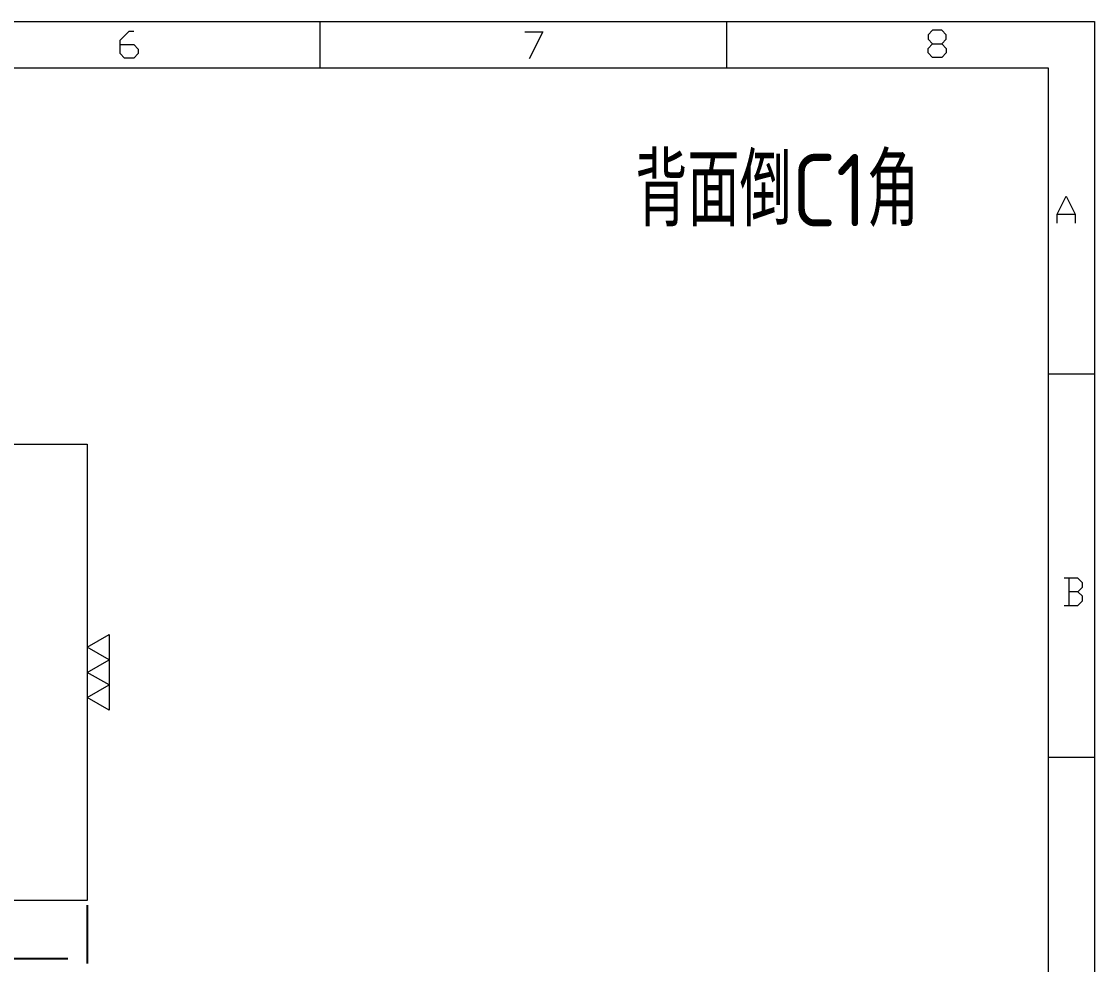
# Model space of a CAD drawing. Header units: millimetres. Extents: x 88508 to 142116, y -5268 to 20283.
# Drawn here: x 98673.3 to 98783.8, y 690.1 to 787.3 of the extents above; entities that cross this region are included whole.
import ezdxf
from ezdxf.enums import TextEntityAlignment as Align

# ---------------------------------------------------------------- set-up
doc = ezdxf.new("R2010")
doc.units = ezdxf.units.MM
for name, color, linetype in [('DIE_P', 2, 'Continuous'), ('DIM', 4, 'Continuous'), ('PS_O', 40, 'Continuous'), ('TEXT', 4, 'Continuous')]:
    doc.layers.add(name, color=color, linetype=linetype)
doc.styles.add('gbenor', font='gbenor.shx', dxfattribs={"bigfont": 'gbcbig.shx'})
doc.styles.add('GBENOR_', font='gbenor.shx', dxfattribs={"bigfont": 'gbcbig'})
doc.styles.get("Standard").update_dxf_attribs({"font": 'txt.shx', "width": 0.85, "bigfont": 'ctxt.shx'})
doc.styles.add('TXT', font='txt.shx', dxfattribs={"width": 0.8, "bigfont": 'ctxt.shx'})
doc.dimstyles.new('T-2-WX', dxfattribs={"dimtxt": 2, "dimasz": 2, "dimexe": 0.5, "dimexo": 0.5, "dimgap": 0.5, "dimtad": 1, "dimtxsty": 'Standard', "dimblk": 'OPEN30', "dimcen": 0, "dimazin": 3, "dimtfac": 1, "dimtmove": 0, "dimatfit": 3, "dimldrblk": 'OPEN30', "dimlwd": -1, "dimlwe": -1})

# ---------------------------------------------------------------- blocks, each defined once
blk = doc.blocks.new('*D7640')
at = {"layer": 'Defpoints', "color": 0}
for p in [(98645.03, 696.75), (98680.03, 696.75), (98645.03, 690.75)]:
    blk.add_point(p, dxfattribs=at)
at = {"layer": 'DIM', "color": 0}
for p, q in [((98645.03, 696.25), (98645.03, 690.25)), ((98680.03, 696.25), (98680.03, 690.25)), ((98678.03, 690.75), (98647.03, 690.75))]:
    blk.add_line(p, q, dxfattribs=at)
at = {"layer": 'DIM', "color": 0, "lineweight": 5, "insert": (98662.53, 692.25), "char_height": 2, "attachment_point": 5}
blk.add_mtext('35', dxfattribs=at)
blk = doc.blocks.new('_Open30')
blk = doc.blocks.new('U40')
at = {"color": 254, "lineweight": 18}
for p, q in [((0, 1783.49), (2530.21, 1783.49)), ((1913.09, 1783.49), (1913.09, 1746.46)), ((2237.08, 1783.49), (2237.08, 1746.46)), ((2530.21, 1783.49), (2530.21, 0)), ((37.03, 1746.46), (2493.18, 1746.46)), ((2493.18, 1746.46), (2493.18, 37.03)), ((2493.18, 1502.7), (2530.21, 1502.7)), ((2493.18, 1197.22), (2530.21, 1197.22))]:
    blk.add_line(p, q, dxfattribs=at)
at = {"color": 92, "lineweight": 18}
for points in [[(1753.93, 1765.07), (1764.72, 1765.07), (1768.32, 1761.47), (1768.32, 1757.87), (1764.72, 1754.27), (1757.53, 1754.27), (1753.93, 1757.87), (1753.93, 1768.67), (1761.12, 1775.87), (1764.72, 1775.87)], [(2076.24, 1775.18), (2090.63, 1775.18), (2079.84, 1753.58)], [(2408.43, 1765.67), (2412.02, 1762.07), (2412.02, 1758.47), (2408.43, 1754.87), (2401.23, 1754.87), (2397.64, 1758.47), (2397.64, 1762.07), (2401.23, 1765.67), (2408.43, 1765.67), (2412.02, 1769.27), (2412.02, 1772.87), (2408.43, 1776.47), (2401.23, 1776.47), (2397.64, 1772.87), (2397.64, 1769.27), (2401.23, 1765.67)], [(2500.44, 1622.77), (2500.44, 1629.97), (2507.63, 1644.37), (2514.83, 1629.97), (2514.83, 1622.77)], [(2500.44, 1629.97), (2514.83, 1629.97)], [(2516.93, 1329.01), (2520.53, 1332.61), (2520.53, 1336.21), (2516.93, 1339.81), (2506.14, 1339.81)], [(2509.74, 1339.81), (2509.74, 1318.21)], [(2506.14, 1318.21), (2516.93, 1318.21), (2520.53, 1321.81), (2520.53, 1325.41), (2516.93, 1329.01), (2509.74, 1329.01)]]:
    blk.add_lwpolyline(points, dxfattribs=at)
at = {"lineweight": 18, "style": 'GBENOR_'}
blk.add_attdef('文档路径', (2125.95, 386.89), '', height=17.76, dxfattribs=at)
at = {"lineweight": 20, "style": 'TXT'}
for tag, height, p in [('18-**-**', 16.35, (1866.64, 256.17)), ('客户名称', 16.13, (1741.09, 133.98, 0)), ('料厚:', 16.13, (1741.26, 93.16, 0))]:
    blk.add_attdef(tag, text='', height=height, dxfattribs=at).set_placement(p, align=Align.MIDDLE)
for tag, p, height in [('88888', (1850.91, 207.46), 14.86), ('材质:', (1691.18, 167.99, 0), 16.13), ('核准', (1869.36, 127.52, 0), 16.13), ('设计', (1868.77, 88.3, 0), 16.13), ('绘图', (1868.24, 49.08, 0), 16.13)]:
    blk.add_attdef(tag, p, '', height=height, dxfattribs=at)
for tag, p, height, width in [('3', (2234.72, 206.9), 15.83, 0.7), ('4', (2234.72, 167.41), 15.83, 0.7), ('核准日期', (2041.07, 124.18, 0), 16.13, 0.68), ('设计日期', (2041.07, 84.45, 0), 16.13, 0.68), ('1', (2251.89, 85.86), 14.61, 0.7), ('绘图日期', (2040.91, 46.43, 0), 16.13, 0.68), ('2', (2234.96, 49.23), 14.61, 0.7)]:
    blk.add_attdef(tag, p, '', height=height, dxfattribs=dict(at, width=width))

msp = doc.modelspace()

# ---------------------------------------------------------------- linework, layer by layer
at = {"layer": 'DIE_P', "linetype": 'Continuous', "lineweight": 5, "ltscale": 10}
msp.add_lwpolyline([(98645.034, 743.752), (98680.034, 743.752), (98680.034, 696.752), (98645.034, 696.752)], close=True, dxfattribs=at)
at = {"layer": 'PS_O', "color": 4, "lineweight": 5}
msp.add_lwpolyline([(98682.284, 716.355), (98680.034, 717.654), (98682.284, 718.953), (98680.034, 720.252), (98682.284, 721.551), (98680.034, 722.85), (98682.284, 724.149), (98682.284, 716.355)], close=True, dxfattribs=at)

# ---------------------------------------------------------------- block references
at = {"lineweight": 5, "ltscale": 3, "xscale": 0.1293045972080205, "yscale": 0.1293045972080205, "zscale": 0.1293045972080205}
msp.add_blockref('U40', (98456.637, 556.708), dxfattribs=at)

# ---------------------------------------------------------------- texts
at = {"layer": 'TEXT', "color": 4, "lineweight": 5, "style": 'gbenor'}
msp.add_text('背面倒C1角', height=7.4609, dxfattribs=at).set_placement((98736.496, 766.206))

# ---------------------------------------------------------------- dimensions: what is measured, and where the dimension line sits
at = {"layer": 'DIM', "color": 4, "lineweight": 5}
dim = msp.add_linear_dim(base=(98645.034, 690.752), p1=(98680.034, 696.752), p2=(98645.034, 696.752), dimstyle='T-2-WX', dxfattribs=at)
dim.commit()
dim.dimension.update_dxf_attribs({"geometry": '*D7640', "text_midpoint": (98662.534, 692.252)})

doc.saveas('drawing.dxf')
